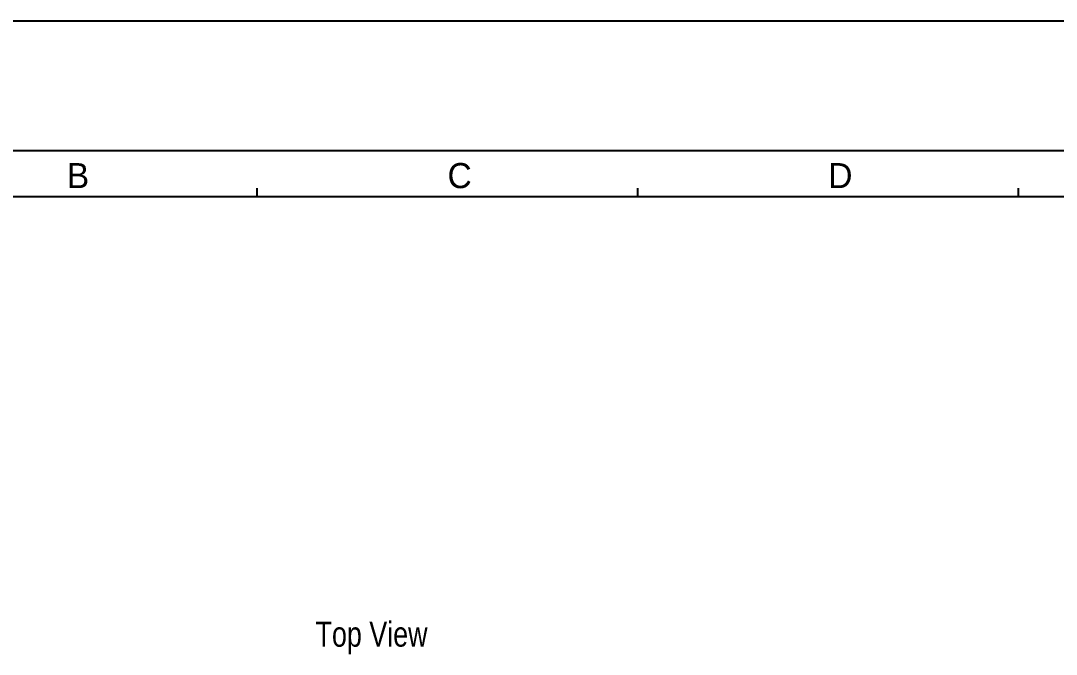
# Model space of a CAD drawing. Header units: millimetres. Extents: x 0 to 420, y 0 to 297.
# Drawn here: x 86.2 to 210, y 221.3 to 297 of the extents above; entities that cross this region are included whole.
import ezdxf

# ---------------------------------------------------------------- set-up
doc = ezdxf.new("R2010")
doc.units = ezdxf.units.MM
doc.header["$LTSCALE"] = 23.1
doc.layers.get('0').update_dxf_attribs({"linetype": 'CONTINUOUS'})
doc.layers.add('DETAIL', color=7, linetype='CONTINUOUS')
doc.styles.get("Standard").update_dxf_attribs({"font": 'txt', "width": 0.8})
doc.styles.add('TEXTSTYLE_2', font='txt')

msp = doc.modelspace()

# ---------------------------------------------------------------- linework, layer by layer
at = {"color": 7, "linetype": 'CONTINUOUS'}
msp.add_line((0, 297), (420, 297), dxfattribs=at)
at = {"color": 4, "linetype": 'CONTINUOUS'}
for p, q in [((19, 281.5), (401, 281.5)), ((23.5, 276), (396, 276)), ((114.5, 276), (114.5, 277)), ((160, 276), (160, 277)), ((205.5, 276), (205.5, 277))]:
    msp.add_line(p, q, dxfattribs=at)

# ---------------------------------------------------------------- texts
at = {"color": 2, "linetype": 'CONTINUOUS', "char_height": 3, "width": 3, "attachment_point": 1, "line_spacing_factor": 0.9, "style": 'TEXTSTYLE_2'}
for s, insert in [('B', (91.75, 280)), ('C', (137.25, 280)), ('D', (182.75, 280))]:
    msp.add_mtext(s, dxfattribs=dict(at, insert=insert))
at = {"layer": 'DETAIL', "color": 2, "linetype": 'CONTINUOUS', "insert": (121.48, 225.23), "char_height": 3, "width": 19.2, "attachment_point": 1, "line_spacing_factor": 0.9}
msp.add_mtext('Top View', dxfattribs=at)

doc.saveas('drawing.dxf')
